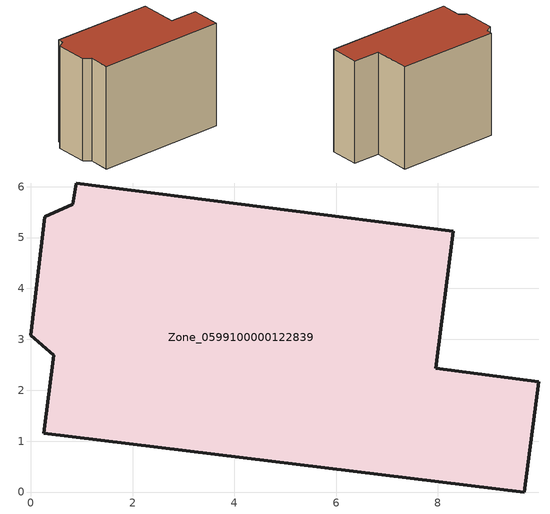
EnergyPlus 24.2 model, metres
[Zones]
Zone_0599100000122839
 floor ground (C_G): 7.96,2.43 9.98,2.17 9.7,0 0.25,1.15 0.45,2.69 0,3.08 0.27,5.41 0.83,5.65 0.89,6.07 8.3,5.12 z2.55
 wall outside (C_F): 0.83,5.65 0.27,5.41 0,3.08 0.45,2.69 0.25,1.15 9.7,0 9.98,2.17 7.96,2.43 8.3,5.12 0.89,6.07 0.83,5.65 z2.55:10.22
 roof outside (C_R): 8.3,5.12 0.89,6.07 0.83,5.65 0.27,5.41 0,3.08 0.45,2.69 0.25,1.15 9.7,0 9.98,2.17 7.96,2.43 z10.22
[BUILDING]
Pand.0599100000122839: North Axis=0; Terrain=City; Loads Convergence Tolerance Value=0.04; Temperature Convergence Tolerance Value=0.4; Solar Distribution=FullExterior; Maximum Number of Warmup Days=25; Minimum Number of Warmup Days=1
[Site:Location]
Rotterdam.The.Hague.AP_ZH_NLD Design_Conditions: Latitude=51.96; Longitude=4.45; Time Zone=1; Elevation=-4.5
[SITE:GROUNDTEMPERATURE:BUILDINGSURFACE]
18, 18, 18, 18, 18, 18, 18, 18, 18, 18, 18, 18
[MATERIAL] Thermal Absorptance=0.9; Solar Absorptance=0.7; Visible Absorptance=0.7
Name | Roughness | Thickness | Conductivity | Density | Specific Heat
G.TC.1946 | MediumSmooth | 0.15 | 1 | 540 | 1210
F.TC.1946 | Rough | 0.3 | 0.857143 | 1920 | 840
R.TC.1946 | MediumRough | 0.2 | 0.909091 | 1500 | 1000
[CONSTRUCTION]
C_G: G.TC.1946
C_F: F.TC.1946
C_R: R.TC.1946
[ZONE]
Zone_0599100000122839: Type=1; Multiplier=1; Ceiling Height=Autocalculate; Volume=Autocalculate; Floor Area=autocalculate; Part of Total Floor Area=Yes
[ZONEINFILTRATION:DESIGNFLOWRATE]
Infil_Zone_0599100000122839: Zone or ZoneList or Space or SpaceList=Zone_0599100000122839; Schedule=AlwaysOn; Design Flow Rate Calculation Method=Flow/Area; Flow Rate per Floor Area=0.003; Constant Term Coefficient=1; Temperature Term Coefficient=0; Velocity Term Coefficient=0; Velocity Squared Term Coefficient=0
[HVACTEMPLATE:ZONE:IDEALLOADSAIRSYSTEM]
Zone_0599100000122839: Maximum Heating Supply Air Temperature=50; Minimum Cooling Supply Air Temperature=13; Maximum Heating Supply Air Humidity Ratio=0.0156; Minimum Cooling Supply Air Humidity Ratio=0.0077; Heating Limit=NoLimit; Cooling Limit=NoLimit; Dehumidification Control Type=ConstantSensibleHeatRatio; Cooling Sensible Heat Ratio=0.7; Dehumidification Setpoint=60; Humidification Control Type=None; Humidification Setpoint=30; Outdoor Air Method=None; Outdoor Air Flow Rate per Person=0.00944; Outdoor Air Flow Rate per Zone Floor Area=0; Outdoor Air Flow Rate per Zone=0; Demand Controlled Ventilation Type=None; Outdoor Air Economizer Type=NoEconomizer; Heat Recovery Type=None; Sensible Heat Recovery Effectiveness=0.7; Latent Heat Recovery Effectiveness=0.65
[ZONECONTROL:THERMOSTAT]
ThermostatControl_Zone_0599100000122839: Zone or ZoneList=Zone_0599100000122839; Control Type Schedule=DualSetpointControlType; Control 1=Thermostat_Zone_0599100000122839; Temperature Difference Between Cutout And Setpoint=0
[THERMOSTATSETPOINT:DUALSETPOINT]
Thermostat_Zone_0599100000122839: Heating Setpoint Temperature Schedule=HeatingSetpoint_Zone_0599100000122839; Cooling Setpoint Temperature Schedule=CoolingSetpoint_Zone_0599100000122839
[SCHEDULE:COMPACT]
HeatingSetpoint_Zone_0599100000122839: Through: 12/31, For: AllDays, Until: 24:00, 21
CoolingSetpoint_Zone_0599100000122839: Through: 12/31, For: AllDays, Until: 24:00, 24
DualSetpointControlType: Through: 12/31, For: AllDays, Until: 24:00, 4
AlwaysOn: Through: 12/31, For: AllDays, Until: 24:00, 1
